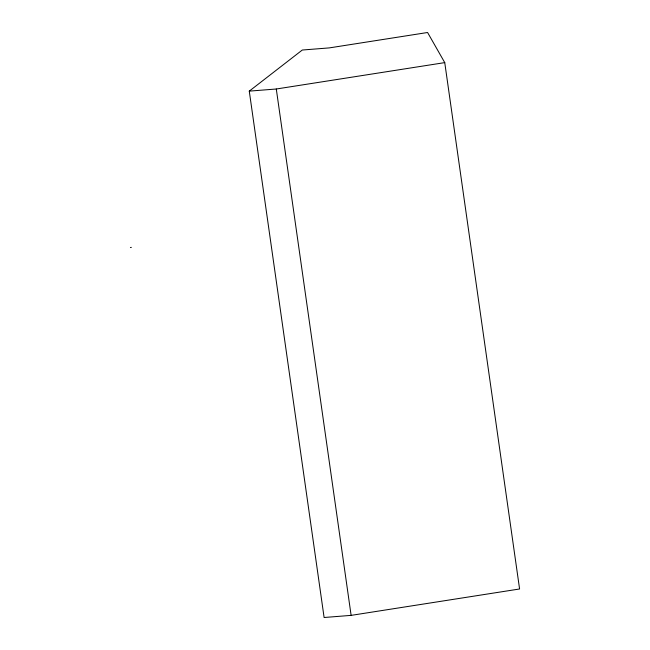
<?xml version="1.0" encoding="UTF-8"?>
<svg xmlns="http://www.w3.org/2000/svg" width="650" height="650" viewBox="0 0 650 650"><rect width="100%" height="100%" fill="white"/><g stroke="black" fill="none" stroke-linecap="round" stroke-linejoin="round"><path stroke-width="0.97" d="M249.275 91.13L302.291 50.026L329.306 47.897L427.578 32.5L444.754 62.619L519.586 588.981L351.122 615.371L324.106 617.5L249.275 91.13L276.291 89.001L444.754 62.619M130.414 247.528L131.341 247.357M276.291 89.001L351.122 615.371"/></g></svg>
